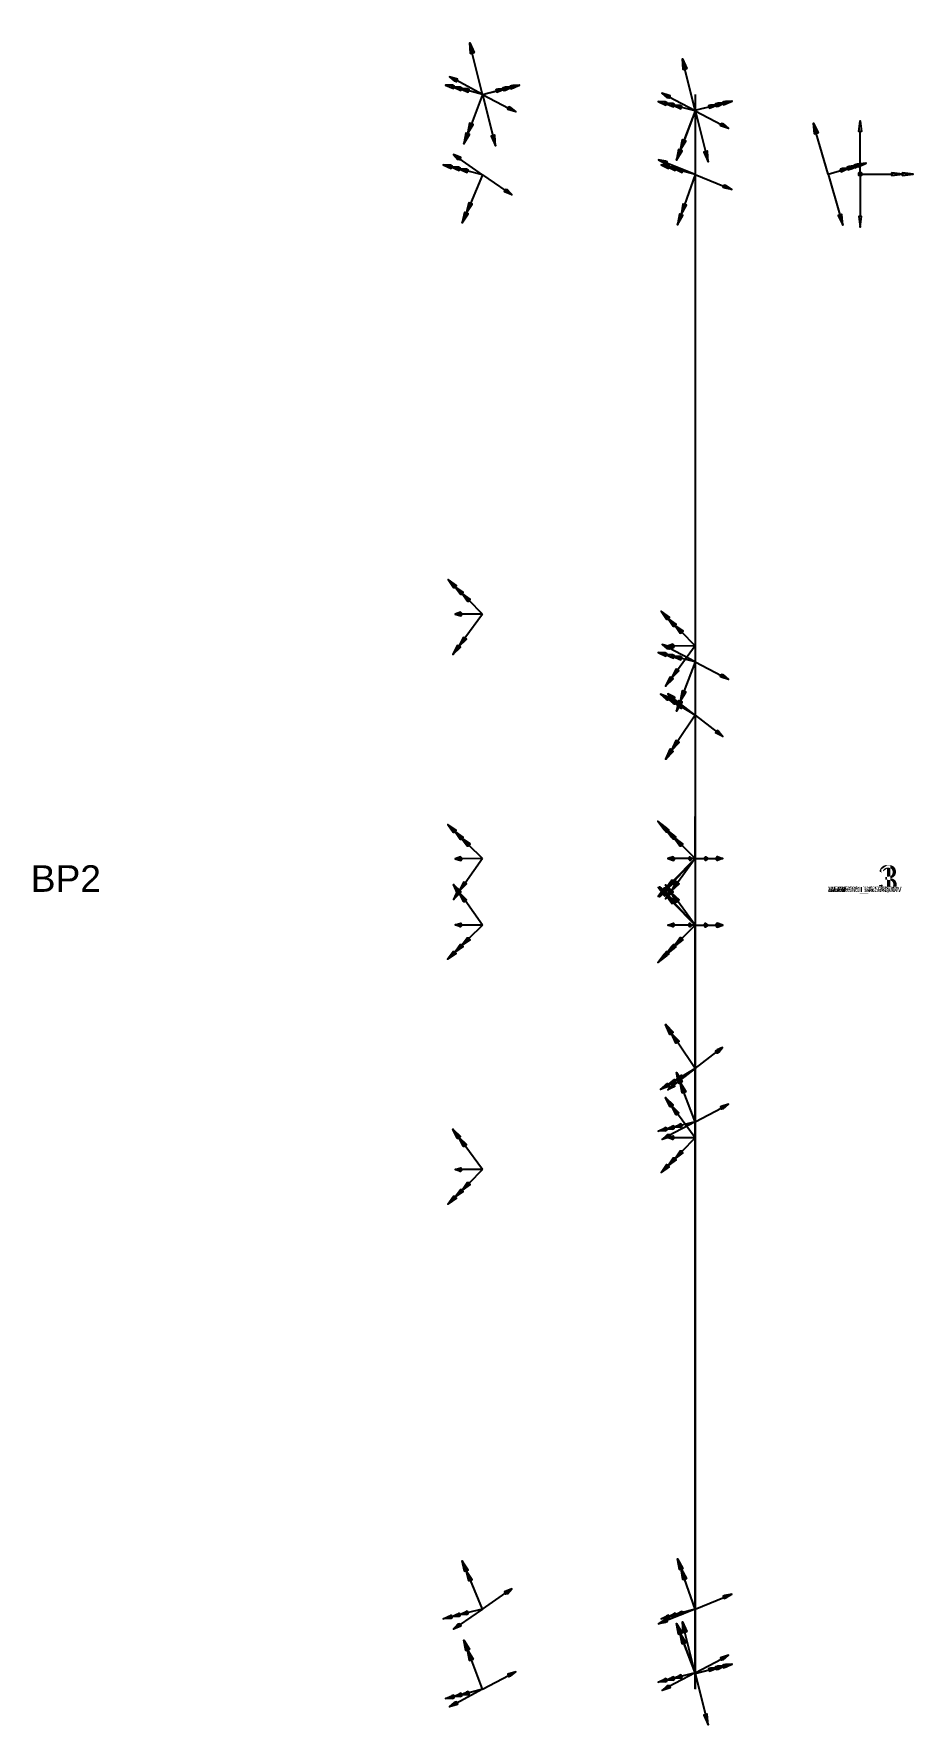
# Model space of a CAD drawing. Header units: millimetres. Extents: x -6184 to 16, y -157 to 161.
# Drawn here: x -149.4 to 16, y -156.7 to 161.4 of the extents above.
import ezdxf

# ---------------------------------------------------------------- set-up
doc = ezdxf.new("R2010")
doc.units = ezdxf.units.MM
for name, color, linetype in [('AutoDetect_5_3', 1, 'Continuous'), ('AutoDetect_6_6', 1, 'Continuous'), ('AutoDetect_7_0', 1, 'Continuous'), ('AutoDetect_7_4', 1, 'Continuous'), ('AutoDetect_7_7', 1, 'Continuous'), ('AutoDetect_8_1', 1, 'Continuous'), ('AutoDetect_8_2', 1, 'Continuous'), ('AutoDetect_8_5', 1, 'Continuous'), ('RIPPE_ID_GUID_B12D01E4_88E7_4335_8348_366089591AF8', 1, 'Continuous')]:
    doc.layers.add(name, color=color, linetype=linetype)
doc.styles.get("Standard").update_dxf_attribs({"font": 'arial.ttf'})

# ---------------------------------------------------------------- blocks, each defined once
blk = doc.blocks.new('Kontrollpunkt')
at = {"color": 0}
for q in [(0, 6), (8, 0), (0, 0, 4)]:
    blk.add_line((0, 0), q, dxfattribs=at)
for points in [[(0.25, 8, -0.25), (-0.25, 8, -0.25), (-0.25, 8, 0.25), (0, 10, 0), (-0.25, 8, -0.25), (0.25, 8, 0.25), (0, 10, 0), (0.25, 8, -0.25), (0.25, 8, 0.25), (-0.25, 8, 0.25)], [(0.25, 6, -0.25), (-0.25, 6, -0.25), (-0.25, 6, 0.25), (0, 8, 0), (-0.25, 6, -0.25), (0.25, 6, 0.25), (0, 8, 0), (0.25, 6, -0.25), (0.25, 6, 0.25), (-0.25, 6, 0.25)], [(0.25, 0.25, 4), (-0.25, 0.25, 4), (-0.25, -0.25, 4), (0, 0, 6), (-0.25, 0.25, 4), (0.25, -0.25, 4), (0, 0, 6), (0.25, 0.25, 4), (0.25, -0.25, 4), (-0.25, -0.25, 4)], [(0.25, 0.25, 6), (-0.25, 0.25, 6), (-0.25, -0.25, 6), (0, 0, 8), (-0.25, 0.25, 6), (0.25, -0.25, 6), (0, 0, 8), (0.25, 0.25, 6), (0.25, -0.25, 6), (-0.25, -0.25, 6)], [(0.25, 0.25, 8), (-0.25, 0.25, 8), (-0.25, -0.25, 8), (0, 0, 10), (-0.25, 0.25, 8), (0.25, -0.25, 8), (0, 0, 10), (0.25, 0.25, 8), (0.25, -0.25, 8), (-0.25, -0.25, 8)], [(8, 0.25, -0.25), (8, 0.25, 0.25), (8, -0.25, 0.25), (10, 0, 0), (8, 0.25, 0.25), (8, -0.25, -0.25), (10, 0, 0), (8, 0.25, -0.25), (8, -0.25, -0.25), (8, -0.25, 0.25)]]:
    blk.add_polyline3d(points, dxfattribs=at)

msp = doc.modelspace()

# ---------------------------------------------------------------- linework, layer by layer
at = {"layer": 'AutoDetect_5_3', "color": 1}
msp.add_line((-25, 150, -415), (-25, -150, -415), dxfattribs=at)
at = {"layer": 'AutoDetect_6_6', "color": 1}
msp.add_line((-25, 150, 105), (-25, -150, 105), dxfattribs=at)
at = {"layer": 'AutoDetect_7_0', "color": 1}
msp.add_line((-25, 6.25, -374), (-25, 6.25, 64), dxfattribs=at)
at = {"layer": 'AutoDetect_7_0', "color": 1, "extrusion": (-1, 0, 0)}
for centre, start, end in [((-33.25, -374, 25), 315, 0), ((-33.25, 64, 25), 360, 45)]:
    msp.add_arc(centre, 27, start, end, dxfattribs=at)
at = {"layer": 'AutoDetect_7_4', "color": 1}
msp.add_line((-25, 149.9, 91), (-25, 33.25, 91), dxfattribs=at)
at = {"layer": 'AutoDetect_7_4', "color": 1, "extrusion": (1, 0, 0)}
msp.add_arc((33.25, 64, -25), 27, 90, 135, dxfattribs=at)
at = {"layer": 'AutoDetect_7_7', "color": 1}
msp.add_line((-25, 149.9, -401), (-25, 33.25, -401), dxfattribs=at)
at = {"layer": 'AutoDetect_7_7', "color": 1, "extrusion": (-1, 0, 0)}
msp.add_arc((-33.25, -374, 25), 27, 270, 315, dxfattribs=at)
at = {"layer": 'AutoDetect_8_1', "color": 1}
msp.add_line((-25, -6.25, 64), (-25, -6.25, -374), dxfattribs=at)
at = {"layer": 'AutoDetect_8_1', "color": 1, "extrusion": (-1, 0, 0)}
for centre, start, end in [((33.25, 64, 25), 135, 180), ((33.25, -374, 25), 180, 225)]:
    msp.add_arc(centre, 27, start, end, dxfattribs=at)
at = {"layer": 'AutoDetect_8_2', "color": 1}
msp.add_line((-25, -149.9, 91), (-25, -33.25, 91), dxfattribs=at)
at = {"layer": 'AutoDetect_8_2', "color": 1, "extrusion": (-1, 0, 0)}
msp.add_arc((33.25, 64, 25), 27, 90, 135, dxfattribs=at)
at = {"layer": 'AutoDetect_8_5', "color": 1}
msp.add_line((-25, -149.9, -401), (-25, -33.25, -401), dxfattribs=at)
at = {"layer": 'AutoDetect_8_5', "color": 1, "extrusion": (1, 0, 0)}
msp.add_arc((-33.25, -374, -25), 27, 270, 315, dxfattribs=at)

# ---------------------------------------------------------------- block references
at = {"layer": 'AutoDetect_5_3', "color": 1, "extrusion": (0.696364, 0.173648, -0.696364)}
for p in [(161.27, -315.09, 268.42), (148.68, -289.96, 297.11), (-136.58, -339.5, 246.06)]:
    msp.add_blockref('Kontrollpunkt', p, dxfattribs=at)
at = {"layer": 'AutoDetect_5_3', "color": 1, "extrusion": (0.642788, 0.185348, -0.743283), "rotation": 359.9522552963684}
msp.add_blockref('Kontrollpunkt', (129.72, -223.06, 303.75), dxfattribs=at)
at = {"layer": 'AutoDetect_5_3', "color": 1, "extrusion": (0, 0, -1), "rotation": 90}
msp.add_blockref('Kontrollpunkt', (-6, 135, 415), dxfattribs=at)
at = {"layer": 'AutoDetect_6_6', "color": 1, "extrusion": (0.696364, 0.173648, 0.696364), "rotation": 180}
for p in [(161.27, 92.6, 52.54), (148.68, 67.48, 81.24), (-136.58, 117.02, 30.18)]:
    msp.add_blockref('Kontrollpunkt', p, dxfattribs=at)
at = {"layer": 'AutoDetect_6_6', "color": 1, "extrusion": (0.642788, 0.185348, 0.743283), "rotation": 180.0477447036316}
msp.add_blockref('Kontrollpunkt', (129.72, 15.68, 73.34), dxfattribs=at)
at = {"layer": 'AutoDetect_6_6', "color": 1, "rotation": 270}
msp.add_blockref('Kontrollpunkt', (6, 135, 105), dxfattribs=at)
at = {"layer": 'AutoDetect_7_0', "color": 1, "extrusion": (-0.650895, 0.650895, 0.390731), "rotation": 291.3421348077552}
for p in [(9.02, -401.52, -80.37), (13.26, -352.9, -125.79)]:
    msp.add_blockref('Kontrollpunkt', p, dxfattribs=at)
at = {"layer": 'AutoDetect_7_0', "color": 1, "extrusion": (-0.642788, 0.656791, 0.394271), "rotation": 292.0624396173013}
msp.add_blockref('Kontrollpunkt', (-14.48, -349.85, -95.1), dxfattribs=at)
at = {"layer": 'AutoDetect_7_0', "color": 1, "extrusion": (-0.704416, 0.704416, 0.087156), "rotation": 274.9810693937002}
msp.add_blockref('Kontrollpunkt', (13.26, -374.5, -10.58), dxfattribs=at)
at = {"layer": 'AutoDetect_7_0', "color": 1, "extrusion": (-0.696364, 0.696364, -0.173648), "rotation": 260.0396119541923}
for p in [(13.26, -325.09, 79.76), (13.26, 57.02, 12.38)]:
    msp.add_blockref('Kontrollpunkt', p, dxfattribs=at)
at = {"layer": 'AutoDetect_7_0', "color": 1, "extrusion": (-0.650895, 0.650895, -0.390731), "rotation": 248.4808152833872}
msp.add_blockref('Kontrollpunkt', (13.26, 67.55, -4.67), dxfattribs=at)
at = {"layer": 'AutoDetect_7_0', "color": 1, "extrusion": (-0.656791, 0.642788, 0.394271), "rotation": 291.2153460504219}
msp.add_blockref('Kontrollpunkt', (41, -344.44, -92.47), dxfattribs=at)
at = {"layer": 'AutoDetect_7_4', "color": 1, "extrusion": (-0.696364, 0.173648, -0.696364), "rotation": 279.7183999161086}
for p in [(-129.82, 143.15, -0.45), (-136.49, 106.95, -20.45), (-35.92, 89.49, -38.45)]:
    msp.add_blockref('Kontrollpunkt', p, dxfattribs=at)
at = {"layer": 'AutoDetect_7_4', "color": 1, "extrusion": (-0.743283, 0.185348, -0.642788), "rotation": 283.7118257682571}
msp.add_blockref('Kontrollpunkt', (-115.16, 131.23, 14.82), dxfattribs=at)
at = {"layer": 'AutoDetect_7_4', "color": 1, "extrusion": (-0.642788, 0.185348, -0.743283), "rotation": 274.4223825593739}
msp.add_blockref('Kontrollpunkt', (-122.69, 79.75, 3.17), dxfattribs=at)
at = {"layer": 'AutoDetect_7_4', "color": 1, "extrusion": (-0.650895, 0.390731, -0.650895), "rotation": 274.4494785604666}
msp.add_blockref('Kontrollpunkt', (-15.64, 94.17, -29.97), dxfattribs=at)
at = {"layer": 'AutoDetect_7_7', "color": 1, "extrusion": (-0.696364, 0.173648, 0.696364), "rotation": 260.2816000838915}
for p in [(-129.82, -365.63, -216.32), (-136.49, -329.44, -236.32), (-35.92, -311.97, -254.32)]:
    msp.add_blockref('Kontrollpunkt', p, dxfattribs=at)
at = {"layer": 'AutoDetect_7_7', "color": 1, "extrusion": (-0.743283, 0.185348, 0.642788), "rotation": 256.2881742317428}
msp.add_blockref('Kontrollpunkt', (-115.16, -368.7, -184.44), dxfattribs=at)
at = {"layer": 'AutoDetect_7_7', "color": 1, "extrusion": (-0.642788, 0.185348, 0.743283), "rotation": 265.577617440626}
msp.add_blockref('Kontrollpunkt', (-122.69, -287.14, -227.25), dxfattribs=at)
at = {"layer": 'AutoDetect_7_7', "color": 1, "extrusion": (-0.650895, 0.390731, 0.650895), "rotation": 265.5505214395334}
msp.add_blockref('Kontrollpunkt', (-15.64, -329.52, -231.74), dxfattribs=at)
at = {"layer": 'AutoDetect_8_1', "color": 1, "extrusion": (-0.656791, -0.642788, -0.394271), "rotation": 111.2153460504219}
msp.add_blockref('Kontrollpunkt', (-41, 59.56, 29.76), dxfattribs=at)
at = {"layer": 'AutoDetect_8_1', "color": 1, "extrusion": (-0.650895, -0.650895, -0.390731), "rotation": 111.3421348077551}
for p in [(-13.26, 67.55, -4.67), (-9.02, 116.16, 40.76)]:
    msp.add_blockref('Kontrollpunkt', p, dxfattribs=at)
at = {"layer": 'AutoDetect_8_1', "color": 1, "extrusion": (-0.704416, -0.704416, -0.087156), "rotation": 94.9810693937002}
msp.add_blockref('Kontrollpunkt', (-13.26, 65.68, 16.44), dxfattribs=at)
at = {"layer": 'AutoDetect_8_1', "color": 1, "extrusion": (-0.696364, -0.696364, 0.173648), "rotation": 80.03961195419221}
for p in [(-13.26, 19.8, 25.93), (-13.26, -362.31, -41.45)]:
    msp.add_blockref('Kontrollpunkt', p, dxfattribs=at)
at = {"layer": 'AutoDetect_8_1', "color": 1, "extrusion": (-0.650895, -0.650895, 0.390731), "rotation": 68.48081528338722}
msp.add_blockref('Kontrollpunkt', (-13.26, -352.9, -125.79), dxfattribs=at)
at = {"layer": 'AutoDetect_8_1', "color": 1, "extrusion": (-0.642788, -0.656791, -0.394271), "rotation": 112.0624396173012}
msp.add_blockref('Kontrollpunkt', (14.48, 64.96, 27.13), dxfattribs=at)
at = {"layer": 'AutoDetect_8_2', "color": 1, "extrusion": (-0.650895, -0.390731, -0.650895), "rotation": 85.55052143953343}
msp.add_blockref('Kontrollpunkt', (15.64, 94.17, -29.97), dxfattribs=at)
at = {"layer": 'AutoDetect_8_2', "color": 1, "extrusion": (-0.696364, -0.173648, -0.696364)}
for p, rotation in [((35.92, 89.49, -38.45), 80.28160008389143), ((136.49, 106.95, -20.45), 80.28160008389149), ((129.82, 143.15, -0.45), 80.28160008389149)]:
    msp.add_blockref('Kontrollpunkt', p, dxfattribs=dict(at, rotation=rotation))
at = {"layer": 'AutoDetect_8_2', "color": 1, "extrusion": (-0.743283, -0.185348, -0.642788), "rotation": 76.28817423174286}
msp.add_blockref('Kontrollpunkt', (115.16, 131.23, 14.82), dxfattribs=at)
at = {"layer": 'AutoDetect_8_2', "color": 1, "extrusion": (-0.642788, -0.185348, -0.743283), "rotation": 85.57761744062603}
msp.add_blockref('Kontrollpunkt', (122.69, 79.75, 3.17), dxfattribs=at)
at = {"layer": 'AutoDetect_8_5', "color": 1, "extrusion": (-0.650895, -0.390731, 0.650895), "rotation": 94.44947856046657}
msp.add_blockref('Kontrollpunkt', (15.64, -329.52, -231.74), dxfattribs=at)
at = {"layer": 'AutoDetect_8_5', "color": 1, "extrusion": (-0.696364, -0.173648, 0.696364), "rotation": 99.71839991610851}
for p in [(35.92, -311.97, -254.32), (136.49, -329.44, -236.32), (129.82, -365.63, -216.32)]:
    msp.add_blockref('Kontrollpunkt', p, dxfattribs=at)
at = {"layer": 'AutoDetect_8_5', "color": 1, "extrusion": (-0.743283, -0.185348, 0.642788), "rotation": 103.7118257682571}
msp.add_blockref('Kontrollpunkt', (115.16, -368.7, -184.44), dxfattribs=at)
at = {"layer": 'AutoDetect_8_5', "color": 1, "extrusion": (-0.642788, -0.185348, 0.743283), "rotation": 94.422382559374}
msp.add_blockref('Kontrollpunkt', (122.69, -287.14, -227.25), dxfattribs=at)

# ---------------------------------------------------------------- texts
for tag, s, height, flags in [('ABLPKT2', '2 0.0000 0.0000 0.0000 0.0000 0.0000 0.0000 ', 0.5, 3), ('ABLPKT3', '3 0.0000 0.0000 0.0000 0.0000 0.0000 0.0000 ', 0.5, 3), ('ABLPKT6', '6 0.0000 0.0000 0.0000 0.0000 0.0000 0.0000 ', 0.5, 3), ('ABLPKT1', '1 0.0000 0.0000 0.0000 0.0000 0.0000 0.0000 ', 0.5, 3), ('ABLPKT4', '4 0.0000 0.0000 0.0000 0.0000 0.0000 0.0000 ', 0.5, 3), ('ABLPKT5', '5 0.0000 0.0000 0.0000 0.0000 0.0000 0.0000 ', 0.5, 3), ('VERF', 'AutoCAM', 1, 3), ('GRFPKT1', '1 0.0000 0.0000 0.0000 0.0000 0.0000 0.0000 ', 0.5, 3), ('GRFPKT2', '2 0.0000 0.0000 0.0000 0.0000 0.0000 0.0000 ', 0.5, 3), ('GRFPKT3', '3 0.0000 0.0000 0.0000 0.0000 0.0000 0.0000 ', 0.5, 3), ('GRFPKT4', '4 0.0000 0.0000 0.0000 0.0000 0.0000 0.0000 ', 0.5, 3), ('GRFPKT5', '5 0.0000 0.0000 0.0000 0.0000 0.0000 0.0000 ', 0.5, 3), ('GRFPKT6', '6 0.0000 0.0000 0.0000 0.0000 0.0000 0.0000 ', 0.5, 3), ('GEWICHT', '  10.0000', 1, 3), ('REFO', 'CEDD', 1, 9), ('MAX_ROT_GESCHW', ' 100.0000', 1, 3), ('MAX_ROT_VERZOE', '  10.0000', 1, 3), ('MAX_ROT_BESCHL', '  10.0000', 1, 3), ('MAX_LIN_VERZOE', '  10.0000', 1, 3), ('MAX_LIN_BESCHL', '  10.0000', 1, 3), ('MAX_LIN_GESCHW', ' 100.0000', 1, 3), ('KURZB', '', 1, 3), ('DATUM', '25.5.2022', 1, 3), ('ELETYP', 'WERKSTUECK', 1, 3), ('NAME', '191', 1, 3)]:
    msp.add_attdef(tag, (0, 0), s, height=height, dxfattribs=dict(flags=flags))
at = {"layer": 'RIPPE_ID_GUID_B12D01E4_88E7_4335_8348_366089591AF8', "color": 5}
for s, p in [('BP2', (-150, 0)), ('BP3', (0, 0, -340)), ('BP1', (0, 0))]:
    msp.add_text(s, height=5, dxfattribs=at).set_placement(p)

doc.saveas('drawing.dxf')
